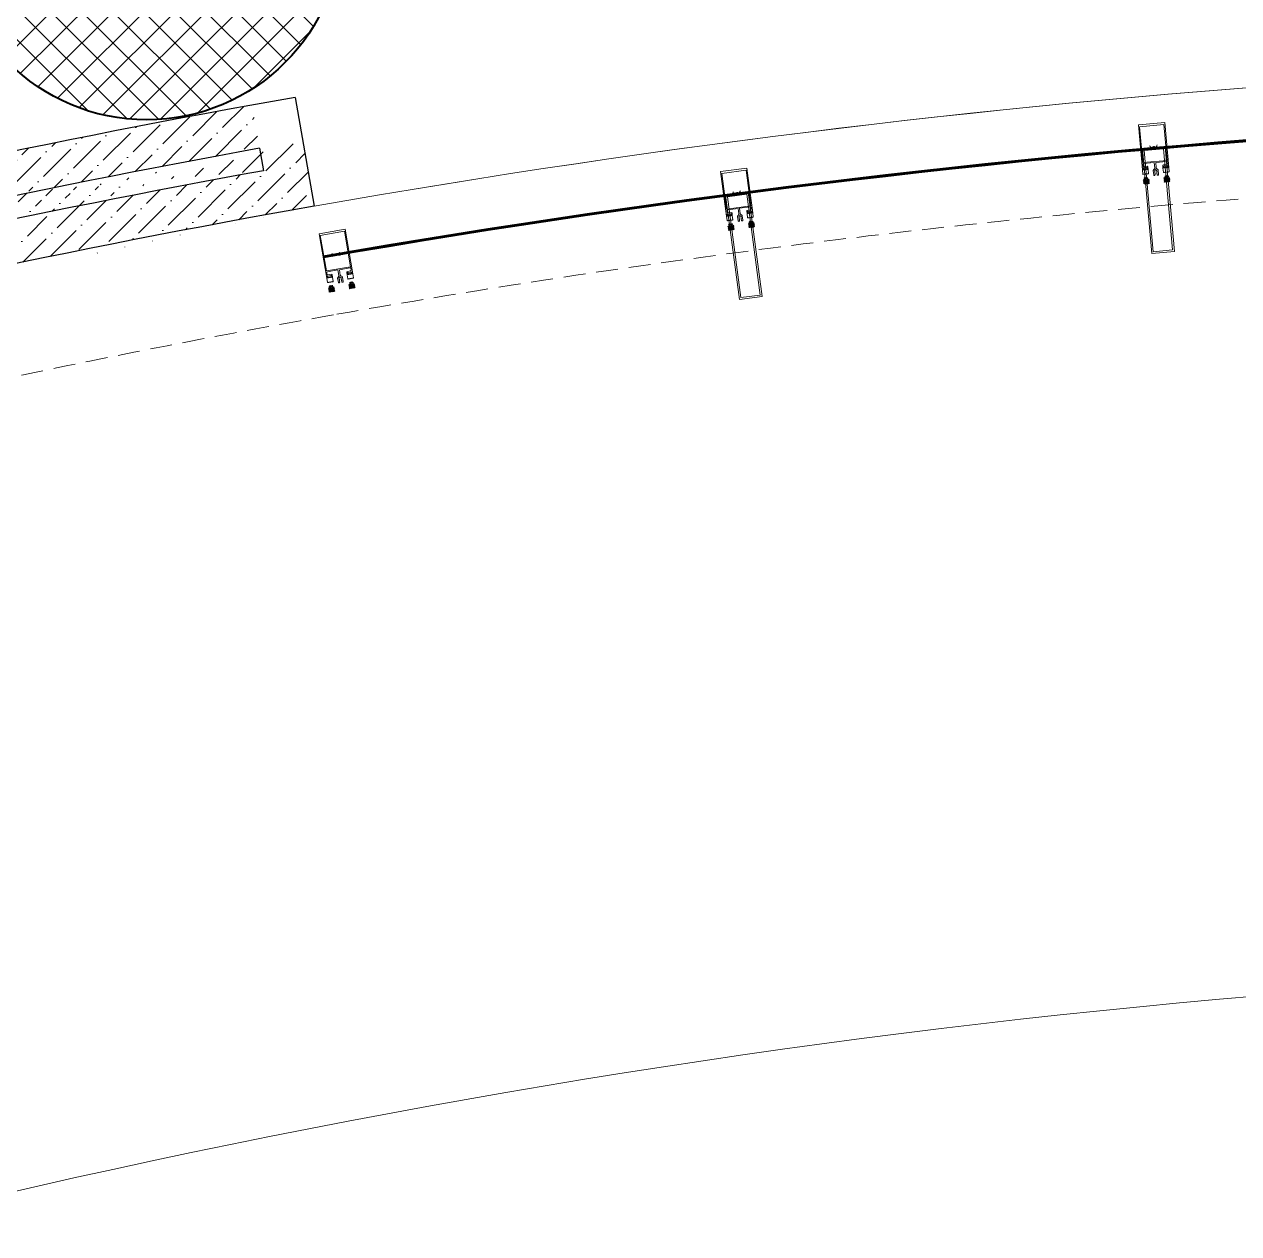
# Model space of a CAD drawing. Header units: millimetres. Extents: x 8275 to 147087, y -297470 to -191881.
# Drawn here: x 73375 to 76839, y -285535 to -282085 of the extents above; entities that cross this region are included whole.
import ezdxf

# ---------------------------------------------------------------- set-up
doc = ezdxf.new("R2010")
doc.units = ezdxf.units.MM
doc.header["$LTSCALE"] = 250
doc.header["$MEASUREMENT"] = 0
doc.linetypes.add('HIDDEN', pattern=[0.375, 0.25, -0.125])
for name, color, linetype, lineweight in [('col', 6, 'Continuous', 40), ('ele', 51, 'Continuous', 18), ('hatch', 9, 'Continuous', 0), ('hidden', 153, 'HIDDEN', 13), ('wall', 1, 'Continuous', 30), ('win', 4, 'Continuous', 20)]:
    doc.layers.add(name, color=color, linetype=linetype, lineweight=lineweight)

# ---------------------------------------------------------------- blocks, each defined once
blk = doc.blocks.new('A$C75BC0A19')
at = {"layer": 'hatch'}
h = blk.add_hatch(dxfattribs=at)
h.set_pattern_fill('ANSI37', color=256, scale=500)
h.set_pattern_definition([(45, (0, 175), (-44.19417382415921, 44.19417382415922), []), (135, (0, 175), (-44.19417382415922, -44.19417382415921), [])])
edge = h.paths.add_edge_path()
edge.add_ellipse((-64822.13306493685, 13581.82674665155), major_axis=(-551.4033165290715, 82.2230656192775), ratio=1, start_angle=0, end_angle=360)
at = {"layer": 'col'}
blk.add_circle((-64822.13306504255, 13581.82674668625, 1176.37284318093), 557.4999999991479, dxfattribs=at)

msp = doc.modelspace()

# ---------------------------------------------------------------- hatches: boundary and pattern name
at = {"layer": 'hatch'}
h = msp.add_hatch(dxfattribs=at)
h.set_pattern_fill('ANSI36', color=256, scale=350, style=0)
h.set_pattern_definition([(45, (-6686.724433918018, -319015.2778811397), (23.20194125768359, 85.07378461150648), [109.375, -21.875, 0, -21.875])])
edge = h.paths.add_edge_path()
edge.add_line((71609.96353438403, -282922.352093845), (71609.96353438357, -282857.352093845))
edge.add_line((71484.96353438357, -283047.352093845), (71484.9635343831, -282732.352093845))
edge.add_line((72118.81988577219, -282857.352093845), (71609.96353438357, -282857.352093845))
edge.add_line((72146.2135110069, -282732.352093845), (71484.9635343831, -282732.352093845))
edge.add_line((72126.96777751902, -282922.352093845), (71609.96353438403, -282922.352093845))
edge.add_line((72146.2135110069, -283047.352093845), (71484.96353438357, -283047.352093845))
edge.add_line((74045.6988100363, -282438.369358309), (74056.98413159931, -282502.3828380089))
edge.add_line((74023.94813770382, -282314.9935010961), (74023.99627002422, -282315.2665209894))
edge.add_line((74147.04975859169, -282293.2911755356), (74201.73961900407, -282603.5072601734))
edge.add_arc((80749.06009131437, -311862.7563067897), 30072.18796894732, 106.5693972176667, 106.6230086637358)
edge.add_arc((79039.7419377556, -310046.0007219104), 27865.690621869, 99.9982794437489, 104.2911669440232)
edge.add_arc((79039.7419377556, -310046.0007219104), 28055.690621869, 100.2535572855626, 104.2814423337405)
edge.add_arc((79039.7419377556, -310046.0007219104), 28055.690621869, 99.9982794437489, 99.99905195570517)
edge.add_arc((79039.7419377556, -310046.0007219104), 27990.690621869, 100.2541501009296, 104.2981013975589)
edge.add_arc((79039.7419377556, -310046.0007219104), 28180.690621869, 99.9982794437489, 104.1593106924467)
edge.add_line((73359.75999439973, -282562.7053992777), (73359.82218101295, -282562.9563551801))
at = {"layer": 'hatch', "extrusion": (0.0002399506872477723, -0.002678097675108695, 0.9999963851017214)}
h = msp.add_hatch(dxfattribs=at)
h.set_pattern_fill('AR-HBONE', color=256, scale=0.4111842104963488, style=0)
h.set_pattern_definition([(45, (-6684.012635876017, -319044.4023653151), (1.826024711421454e-16, 2.32600914847044), [4.934210525956186, -1.644736841985395]), (135, (-6682.849631301651, -319043.2393607408), (1.826024711421454e-16, 2.32600914847044), [4.934210525956186, -1.644736841985395])])
h.paths.add_polyline_path([(76572.37023143895, -282526.4091249453), (76572.55370240711, -282528.4568431324), (76578.0142842406, -282527.9675872284), (76577.83081327804, -282525.9198690293)], flags=16)
h.paths.add_polyline_path([(76636.42371412233, -282520.6700763322), (76636.60718508024, -282522.717794509), (76631.14660324488, -282523.2070504137), (76630.96313227672, -282521.1593322262)], flags=16)
edge = h.paths.add_edge_path()
edge.add_arc((76583.88179311395, -282539.6993877388), 0.6853070175936375, -174.8800977300275, 5.119902269972727, ccw=False)
edge.add_arc((76582.51664765511, -282539.8217017152), 0.6853070175936375, -174.8800977300275, 5.119902269972727, ccw=False)
edge.add_arc((76581.15150219534, -282539.9440156913), 0.6853070184712202, -174.88009780673372, 5.119902193266398, ccw=False)
edge.add_arc((76579.78635672998, -282540.0663296678), 0.6853070185111103, -174.8800976566563, 5.119902343343824, ccw=False)
edge.add_arc((76578.42121127114, -282540.1886436443), 0.6853070167758901, -174.88009750074252, 5.119902499257591, ccw=False)
edge.add_arc((76577.0560658151, -282540.3109576202), 0.6853070175936375, -174.8800977300275, 5.119902269972727, ccw=False)
edge.add_arc((76575.69092035625, -282540.4332715963), 0.6853070175936375, -174.88009772919372, 5.119902270806392, ccw=False)
edge.add_arc((76574.32577489648, -282540.5555855726), 0.6853070185310555, -174.8800976566563, 5.119902343343824, ccw=False)
edge.add_arc((76572.96062944044, -282540.6778995484), 0.6853070148412194, -174.88009779839604, 5.119902201604077, ccw=False)
edge.add_arc((76571.59548398067, -282540.8002135246), 0.6853070203261107, -174.88009766082507, 5.119902339174985, ccw=False)
edge.add_arc((76570.2303385153, -282540.9225275011), 0.6853070175936375, -174.8800977300275, 5.119902269972727, ccw=False)
edge.add_arc((76568.86519306019, -282541.044841477), 0.6853070149010545, -174.88009764665117, 5.119902353349005, ccw=False)
edge.add_line((76568.18262033217, -282541.1059984649), (76567.09312056802, -282528.9460990283))
edge.add_line((76567.09312057361, -282528.9460990375), (76570.91552786302, -282528.6036199038))
edge.add_line((76570.9155278593, -282528.6036199037), (76570.73205688928, -282526.5559017073))
edge.add_line((76570.73205688928, -282526.5559017167), (76568.95736779046, -282526.7149098859))
edge.add_line((76568.95736779232, -282526.7149098858), (76570.29320964735, -282523.1549601488))
edge.add_line((76570.29320964735, -282523.1549601489), (76579.187911294, -282522.3580148085))
edge.add_line((76579.1879112912, -282522.3580148064), (76581.24367692467, -282525.614084098))
edge.add_line((76581.2436769256, -282525.6140841002), (76579.46898782771, -282525.7730922694))
edge.add_line((76579.46898782958, -282525.7730922693), (76579.65245879494, -282527.820810457))
edge.add_line((76579.65245879308, -282527.820810457), (76583.47486607876, -282527.4783313237))
edge.add_line((76583.47486607783, -282527.4783313234), (76584.56437193282, -282539.6382988003))
edge.add_arc((76627.45047088765, -282535.7099684587), 0.6853070175936375, 185.1199023400088, 365.1199023400087)
edge.add_arc((76628.81561634835, -282535.5876544829), 0.6853070175936375, 185.1199023400088, 365.1199023400087)
edge.add_arc((76630.18076180719, -282535.4653405065), 0.6853070184512751, 185.119902416715, 365.1199024167149)
edge.add_arc((76631.54590727348, -282535.3430265296), 0.6853070185310555, 185.1199022666375, 365.1199022666379)
edge.add_arc((76632.9110527286, -282535.2207125539), 0.6853070167758901, 185.1199021107238, 365.1199021107242)
edge.add_arc((76634.27619818837, -282535.0983985778), 0.6853070175936375, 185.1199023400088, 365.1199023400087)
edge.add_arc((76635.64134364348, -282534.9760846018), 0.6853070176135827, 185.119902339175, 365.1199023391749)
edge.add_arc((76637.00648910884, -282534.8537706255), 0.6853070185111103, 185.1199022666375, 365.1199022666379)
edge.add_arc((76638.37163456396, -282534.7314566496), 0.6853070148611645, 185.1199024083774, 365.1199024083773)
edge.add_arc((76639.73678002466, -282534.609142673), 0.6853070203261107, 185.1199022708063, 365.1199022708067)
edge.add_arc((76641.10192549002, -282534.4868286969), 0.6853070175936375, 185.1199023400088, 365.1199023400087)
edge.add_arc((76642.46707094327, -282534.3645147208), 0.6853070149209997, 185.1199022566323, 365.1199022566328)
edge.add_line((76643.14964367222, -282534.3033577328), (76642.06776691746, -282522.2285386062))
edge.add_line((76642.06776691653, -282522.2285386047), (76638.24535963085, -282522.571017738))
edge.add_line((76638.24535963085, -282522.571017738), (76638.06188866548, -282520.5232995503))
edge.add_line((76638.06188866455, -282520.5232995499), (76639.83657776337, -282520.3642913807))
edge.add_line((76639.8365777671, -282520.3642913923), (76637.88916603156, -282517.098513825))
edge.add_line((76637.88916603528, -282517.0985138242), (76628.99446438957, -282517.895459183))
edge.add_line((76628.99446438771, -282517.8954591738), (76627.55026862916, -282521.4651171686))
edge.add_line((76627.55026862916, -282521.4651171666), (76629.32495772798, -282521.3061089974))
edge.add_line((76629.32495772891, -282521.3061090087), (76629.50842869427, -282523.3538271963))
edge.add_line((76629.50842869241, -282523.3538271962), (76625.6860214058, -282523.6963063296))
edge.add_line((76625.68602141232, -282523.6963063291), (76626.76790426444, -282535.7711935046))
at = {"layer": 'hatch', "extrusion": (0.00035368869044674, -0.002665462023738027, 0.9999963851017214)}
h = msp.add_hatch(dxfattribs=at)
h.set_pattern_fill('AR-HBONE', color=256, scale=0.4111842104963492, angle=-9.706282597239736e-20, style=0)
h.set_pattern_definition([(45, (-6682.727093674795, -319044.2723501837), (1.825985307293768e-16, 2.326009148470442), [4.934210525956191, -1.644736841985397]), (135, (-6681.564089100546, -319043.1093456093), (1.825985307293768e-16, 2.326009148470442), [4.934210525956191, -1.644736841985397])])
h.paths.add_polyline_path([(75387.27021373317, -282658.4709632217), (75387.54065098308, -282660.5090199099), (75392.97546881784, -282659.787853923), (75392.70503157444, -282657.7497972226)], flags=16)
h.paths.add_polyline_path([(75451.0214806867, -282650.0115729071), (75451.29191792544, -282652.0496295855), (75445.85710008789, -282652.770795573), (75445.5866628389, -282650.7327388845)], flags=16)
edge = h.paths.add_edge_path()
edge.add_arc((75399.33686328094, -282671.2593605412), 0.6853070175936382, -172.44136886086812, 7.558631139131876, ccw=False)
edge.add_arc((75397.97815882016, -282671.4396520386), 0.6853070175936382, -172.44136886086812, 7.558631139131876, ccw=False)
edge.add_arc((75396.6194543603, -282671.6199435354), 0.6853070184712209, -172.44136893757434, 7.558631062425718, ccw=False)
edge.add_arc((75395.26074989393, -282671.8002350329), 0.685307018511111, -172.44136878749703, 7.5586312125029735, ccw=False)
edge.add_arc((75393.90204543501, -282671.9805265302), 0.6853070167758908, -172.44136863158326, 7.558631368416798, ccw=False)
edge.add_arc((75392.54334097795, -282672.1608180266), 0.6853070175936382, -172.44136886086812, 7.558631139131876, ccw=False)
edge.add_arc((75391.1846365181, -282672.3411095235), 0.6853070175936382, -172.44136886003434, 7.558631139965712, ccw=False)
edge.add_arc((75389.82593205638, -282672.5214010206), 0.6853070185310561, -172.44136878749703, 7.5586312125029735, ccw=False)
edge.add_arc((75388.46722760025, -282672.7016925169), 0.68530701484122, -172.44136892923677, 7.558631070763283, ccw=False)
edge.add_arc((75387.10852313947, -282672.8819840139), 0.6853070203261113, -172.4413687916658, 7.558631208334191, ccw=False)
edge.add_arc((75385.74981867403, -282673.0622755114), 0.6853070175936382, -172.44136886086812, 7.558631139131876, ccw=False)
edge.add_arc((75384.39111421697, -282673.2425670079), 0.6853070149010552, -172.4413687774918, 7.558631222508211, ccw=False)
edge.add_line((75383.71176198937, -282673.3327127561), (75382.10583313901, -282661.2301858889))
edge.add_line((75382.10583314553, -282661.2301858978), (75385.91020563777, -282660.7253697058))
edge.add_line((75385.91020563312, -282660.7253697061), (75385.63976838134, -282658.6873130086))
edge.add_line((75385.63976838227, -282658.6873130179), (75383.87345258307, -282658.9216919641))
edge.add_line((75383.87345258307, -282658.9216919641), (75385.05660514787, -282655.3081250839))
edge.add_line((75385.05660514973, -282655.3081250838), (75393.90934001163, -282654.1334231126))
edge.add_line((75393.90934000976, -282654.1334231107), (75396.10179272547, -282657.2990684895))
edge.add_line((75396.10179272454, -282657.2990684917), (75394.33547692533, -282657.5334474379))
edge.add_line((75394.3354769272, -282657.5334474378), (75394.60591417339, -282659.5715041267))
edge.add_line((75394.60591417152, -282659.5715041267), (75398.41028666004, -282659.0666879352))
edge.add_line((75398.41028665911, -282659.0666879349), (75400.01622449022, -282671.1692825217))
edge.add_arc((75442.6963269652, -282665.4196637959), 0.6853070175936382, 187.5586312091681, 367.558631209168)
edge.add_arc((75444.05503142692, -282665.2393722993), 0.6853070175936382, 187.5586312091681, 367.558631209168)
edge.add_arc((75445.41373588677, -282665.0590808019), 0.6853070184512757, 187.5586312858743, 367.5586312858742)
edge.add_arc((75446.77244035408, -282664.8787893041), 0.6853070185310561, 187.5586311357968, 367.5586311357972)
edge.add_arc((75448.1311448102, -282664.6984978078), 0.6853070167758908, 187.5586309798831, 367.5586309798834)
edge.add_arc((75449.48984927099, -282664.5182063109), 0.6853070175936382, 187.5586312091681, 367.558631209168)
edge.add_arc((75450.84855372619, -282664.3379148144), 0.6853070176135834, 187.5586312083343, 367.5586312083342)
edge.add_arc((75452.20725819349, -282664.1576233171), 0.685307018511111, 187.5586311357968, 367.5586311357972)
edge.add_arc((75453.56596264869, -282663.9773318205), 0.6853070148611652, 187.5586312775367, 367.5586312775366)
edge.add_arc((75454.9246671104, -282663.7970403233), 0.6853070203261113, 187.5586311399656, 367.5586311399661)
edge.add_arc((75456.28337157585, -282663.616748826), 0.6853070175936382, 187.5586312091681, 367.558631209168)
edge.add_arc((75457.64207603011, -282663.4364573294), 0.6853070149210003, 187.5586311257916, 367.558631125792)
edge.add_line((75458.32142825957, -282663.3463115812), (75456.72673576578, -282651.3284635997))
edge.add_line((75456.72673576578, -282651.3284635982), (75452.92236327726, -282651.8332797896))
edge.add_line((75452.92236327726, -282651.8332797895), (75452.65192603107, -282649.7952231007))
edge.add_line((75452.65192603107, -282649.7952231003), (75454.41824183028, -282649.5608441541))
edge.add_line((75454.41824183494, -282649.5608441655), (75452.3336317844, -282646.3808887374))
edge.add_line((75452.33363178719, -282646.3808887365), (75443.48089692715, -282647.555590726))
edge.add_line((75443.48089692436, -282647.5555907168), (75442.18990168787, -282651.1834676287))
edge.add_line((75442.1899016888, -282651.1834676268), (75443.95621748801, -282650.9490886806))
edge.add_line((75443.95621748987, -282650.9490886917), (75444.22665473606, -282652.9871453806))
edge.add_line((75444.2266547342, -282652.9871453806), (75440.42228224568, -282653.491961572))
edge.add_line((75440.4222822522, -282653.4919615714), (75442.01698373139, -282665.5098772807))
at = {"layer": 'hatch', "extrusion": (0.0004588155558816677, -0.002649390831005181, 0.9999963851017215)}
h = msp.add_hatch(dxfattribs=at)
h.set_pattern_fill('AR-HBONE', color=256, scale=0.4111842104963492, angle=1.698599454516954e-19, style=0)
h.set_pattern_definition([(45, (-6681.538803462987, -319044.1061831423), (1.825921275586275e-16, 2.326009148470442), [4.934210525956191, -1.644736841985397]), (135, (-6680.375798888621, -319042.943178568), (1.825921275586275e-16, 2.326009148470442), [4.934210525956191, -1.644736841985397])])
h.paths.add_polyline_path([(74247.59267858102, -282834.7581574793), (74247.94349785952, -282836.7839257789), (74253.34554665966, -282835.8484077145), (74252.99472738674, -282833.8226394024)], flags=16)
h.paths.add_polyline_path([(74310.95955959952, -282823.784383623), (74311.31037886778, -282825.8101519133), (74305.90833006485, -282826.7456699786), (74305.55751078634, -282824.7199016785)], flags=16)
edge = h.paths.add_edge_path()
edge.add_arc((74260.15559824894, -282847.0593845209), 0.6853070175936382, -170.1750554555199, 9.824944544480218, ccw=False)
edge.add_arc((74258.80508604704, -282847.2932640376), 0.6853070175936382, -170.1750554555199, 9.824944544480218, ccw=False)
edge.add_arc((74257.45457384607, -282847.5271435539), 0.6853070184712209, -170.1750555322261, 9.824944467774003, ccw=False)
edge.add_arc((74256.10406163859, -282847.761023071), 0.685307018511111, -170.17505538214868, 9.824944617851372, ccw=False)
edge.add_arc((74254.75354943855, -282847.9949025877), 0.6853070167758908, -170.17505522623492, 9.824944773765083, ccw=False)
edge.add_arc((74253.40303724038, -282848.2287821035), 0.6853070175936382, -170.1750554555199, 9.824944544480218, ccw=False)
edge.add_arc((74252.05252503941, -282848.4626616198), 0.6853070175936382, -170.17505545468612, 9.824944545313997, ccw=False)
edge.add_arc((74250.70201283658, -282848.6965411364), 0.6853070185310561, -170.17505538214868, 9.824944617851372, ccw=False)
edge.add_arc((74249.35150063934, -282848.930420652), 0.68530701484122, -170.17505552388843, 9.824944476111625, ccw=False)
edge.add_arc((74248.00098843838, -282849.1643001685), 0.6853070203261113, -170.17505538631758, 9.82494461368259, ccw=False)
edge.add_arc((74246.65047623089, -282849.3981796857), 0.6853070175936382, -170.1750554555199, 9.824944544480218, ccw=False)
edge.add_arc((74245.29996403272, -282849.6320592014), 0.6853070149010552, -170.17505537214356, 9.82494462785661, ccw=False)
edge.add_line((74244.62470793503, -282849.7489989592), (74242.541449051, -282837.7194438358))
edge.add_line((74242.54144905845, -282837.7194438444), (74246.32288322563, -282837.0645811979))
edge.add_line((74246.32288322097, -282837.0645811982), (74245.97206393967, -282835.0388128894))
edge.add_line((74245.9720639406, -282835.0388128987), (74244.21639807767, -282835.3428562702))
edge.add_line((74244.2163980786, -282835.3428562701), (74245.25572916644, -282831.685328898))
edge.add_line((74245.2557291683, -282831.6853288979), (74254.0550867893, -282830.1614704017))
edge.add_line((74254.05508678744, -282830.1614703998), (74256.37100789009, -282833.2379406206))
edge.add_line((74256.37100788916, -282833.2379406228), (74254.61534202623, -282833.5419839944))
edge.add_line((74254.61534202902, -282833.5419839941), (74254.96616130474, -282835.5677522946))
edge.add_line((74254.96616130287, -282835.5677522947), (74258.74759546632, -282834.9128896489))
edge.add_line((74258.74759546446, -282834.9128896486), (74260.83086599933, -282846.9425120836))
edge.add_arc((74303.25022010191, -282839.5096350942), 0.6853070175936382, 189.8249446145165, 369.8249446145164)
edge.add_arc((74304.60073230567, -282839.2757555781), 0.6853070175936382, 189.8249446145165, 369.8249446145164)
edge.add_arc((74305.9512445057, -282839.0418760614), 0.6853070184512757, 189.8249446912227, 369.8249446912226)
edge.add_arc((74307.30175671412, -282838.8079965438), 0.6853070185310561, 189.8249445411452, 369.8249445411455)
edge.add_arc((74308.65226891136, -282838.5741170283), 0.6853070167758908, 189.8249443852314, 369.8249443852317)
edge.add_arc((74310.00278111326, -282838.3402375119), 0.6853070175936382, 189.8249446145165, 369.8249446145164)
edge.add_arc((74311.35329330957, -282838.1063579961), 0.6853070176135834, 189.8249446136827, 369.8249446136826)
edge.add_arc((74312.70380551799, -282837.8724784792), 0.685307018511111, 189.8249445411452, 369.8249445411455)
edge.add_arc((74314.0543177143, -282837.6385989634), 0.6853070148611652, 189.8249446828851, 369.824944682885)
edge.add_arc((74315.40482991713, -282837.4047194465), 0.6853070203261113, 189.824944545314, 369.8249445453143)
edge.add_arc((74316.75534212368, -282837.1708399296), 0.6853070175936382, 189.8249446145165, 369.8249446145164)
edge.add_arc((74318.10585431906, -282836.9369604139), 0.6853070149210003, 189.82494453114, 369.8249445311403)
edge.add_line((74318.78111041861, -282836.8200206559), (74316.71242767165, -282824.8746338498))
edge.add_line((74316.71242767165, -282824.8746338483), (74312.9309935082, -282825.5294964941))
edge.add_line((74312.9309935082, -282825.5294964941), (74312.58017423342, -282823.5037281936))
edge.add_line((74312.58017423342, -282823.5037281932), (74314.33584009635, -282823.1996848217))
edge.add_line((74314.335840101, -282823.1996848329), (74312.127111429, -282820.1046511913))
edge.add_line((74312.12711143272, -282820.1046511902), (74303.32775381452, -282821.6285097047))
edge.add_line((74303.3277538108, -282821.6285096956), (74302.18123028392, -282825.3046004712))
edge.add_line((74302.18123028486, -282825.3046004693), (74303.93689614779, -282825.0005570978))
edge.add_line((74303.93689614965, -282825.0005571088), (74304.28771542537, -282827.0263254093))
edge.add_line((74304.28771542257, -282827.0263254094), (74300.50628125912, -282827.6811880552))
edge.add_line((74300.50628126564, -282827.6811880543), (74302.57497566997, -282839.62664218))

# ---------------------------------------------------------------- linework, layer by layer
at = {"layer": 'ele'}
msp.add_arc((79039.74193775468, -310046.0007219104, -11300.6378476528), 25280.690621869, 87.61363757862513, 104.1763163829099, dxfattribs=at)
at = {"layer": 'hidden'}
for start, end in [(87.56550421341154, 99.99827944365552), (99.99827944365552, 104.2782910527966)]:
    msp.add_arc((79039.74193775468, -310045.9626083836, -11300.6378476528), 27550.690621869, start, end, dxfattribs=at)
at = {"layer": 'wall'}
for p, q in [((74147.04975859262, -282293.2911755356, -11300.6378476528), (74201.739619005, -282603.5072601734, -11300.6378476528)), ((74023.94813770475, -282314.993501096, -11300.6378476528), (74023.99627002515, -282315.2665209894, -11300.6378476528)), ((74045.6988100363, -282438.369358309, -11300.6378476528), (74056.98413159931, -282502.3828380089, -11300.6378476528))]:
    msp.add_line(p, q, dxfattribs=at)
for centre, radius, start, end in [((79039.74193775654, -310046.0007219104, -11300.6378476528), 28180.690621869, 99.99827944365552, 104.2495686545292), ((79039.7419377556, -310046.0007219104, -11300.6378476528), 28055.690621869, 100.2535572854833, 104.281442341495), ((79039.7419377556, -310046.0007219104, -11300.6378476528), 27990.690621869, 100.2541500942342, 104.2981014086405), ((79039.74193775654, -310046.0007219104, -11300.6378476528), 27865.690621869, 99.99827944365552, 104.2911669510394), ((79094.43179817079, -310356.1786928691, -11300.6378476528), 28055.690621869, 99.99827944365552, 99.99905194219238)]:
    msp.add_arc(centre, radius, start, end, dxfattribs=at)
at = {"layer": 'win', "extrusion": (0.0002399506872479123, -0.00267809767510867, 0.9999963851017215)}
for p, q in [((76584.99867248675, -282430.9422839344, -11300.6378476528), (76586.48613108182, -282432.1851109655, -11300.6378476528)), ((76586.48613108182, -282432.1851109655, -11300.6378476528), (76586.97538346099, -282437.6456732117, -11300.6378476528)), ((76606.84100046055, -282428.9852673338, -11300.6378476528), (76605.59816805692, -282430.4727214291, -11300.6378476528)), ((76605.59816805692, -282430.4727214291, -11300.6378476528), (76606.08742043795, -282435.9332836866, -11300.6378476528)), ((76586.97538346099, -282437.6456732117, -11300.6378476528), (76585.73255105829, -282439.1331273185, -11300.6378476528)), ((76606.08742043795, -282435.9332836866, -11300.6378476528), (76607.57487903768, -282437.1761107176, -11300.6378476528))]:
    msp.add_line(p, q, dxfattribs=at)
at = {"layer": 'win', "extrusion": (0.0003536886904468785, -0.002665462023737979, 0.9999963851017215)}
for p, q in [((75395.78232996305, -282562.5670871979, -11300.6378476528), (75397.32132471493, -282563.7454959798, -11300.6378476528)), ((75398.04248553095, -282569.1802945052, -11300.6378476528), (75396.86407119082, -282570.7192850008, -11300.6378476528)), ((75397.32132471493, -282563.7454959798, -11300.6378476528), (75398.04248553095, -282569.1802945052, -11300.6378476528)), ((75417.52160268044, -282559.6824334947, -11300.6378476528), (75416.34318834031, -282561.2214239787, -11300.6378476528)), ((75416.34318834031, -282561.2214239787, -11300.6378476528), (75417.0643491582, -282566.6562225154, -11300.6378476528)), ((75417.0643491582, -282566.6562225154, -11300.6378476528), (75418.60334391473, -282567.8346312969, -11300.6378476528))]:
    msp.add_line(p, q, dxfattribs=at)
at = {"layer": 'win', "extrusion": (0.0004588155558818029, -0.002649390831005136, 0.9999963851017215)}
for p, q in [((74252.26628300874, -282738.6014481108, -11300.6378476528), (74253.85067320382, -282739.7180768814, -11300.6378476528)), ((74253.85067320382, -282739.7180768814, -11300.6378476528), (74254.78618460102, -282745.1201067184, -11300.6378476528)), ((74273.87448049849, -282734.8593889828, -11300.6378476528), (74272.7578460048, -282736.4437751338, -11300.6378476528)), ((74272.7578460048, -282736.4437751338, -11300.6378476528), (74273.69335740386, -282741.845804982, -11300.6378476528)), ((74273.69335740386, -282741.845804982, -11300.6378476528), (74275.27774760453, -282742.962433752, -11300.6378476528)), ((74254.78618460102, -282745.1201067184, -11300.6378476528), (74253.66955010826, -282746.7044928808, -11300.6378476528))]:
    msp.add_line(p, q, dxfattribs=at)
at = {"layer": 'win', "extrusion": (0.0002399506872479123, -0.00267809767510867, 0.9999963851017215), "elevation": -10447.84740710229}
msp.add_lwpolyline([(76608.14246974875, -282534.6256800037), (76608.7374535295, -282535.1228125924), (76608.2403209236, -282535.7177963665), (76608.48494888407, -282538.4480872903), (76609.07993265532, -282538.9452198771), (76608.58280006898, -282539.5402036548), (76608.82742801431, -282542.2704945758), (76609.42863121138, -282542.7728237395, 0.9606708062894292), (76612.95955858867, -282542.3130962813), (76611.83463006261, -282529.757776664, 0.1989123673796638), (76610.95923445669, -282528.0847150494), (76607.32152685287, -282525.0452657445, -0.1989123673796519), (76606.4461312536, -282523.3722041264), (76605.03808029344, -282507.6569568885), (76635.3443094809, -282504.9415866185, -0.414213562373095), (76638.0217364604, -282507.1786832829), (76638.37644699345, -282511.1376051254, -0.414213562373095), (76636.13935032919, -282513.815032103), (76627.40241939256, -282514.5978415582, 0.414213562373095), (76625.16532271357, -282517.2752685361), (76625.74019840882, -282523.6914521878), (76629.56260569746, -282523.3489730656), (76629.37913472646, -282521.3012548675), (76627.60444562449, -282521.4602630484), (76627.29866068589, -282518.0473993963), (76639.58496982511, -282516.9465736103), (76639.89075476374, -282520.3594372515), (76638.11606566007, -282520.5184454315), (76638.29953662916, -282522.5661636075), (76642.12194390986, -282522.2236844741), (76630.63588927679, -282394.027512558), (76555.55288904188, -282400.7547812472), (76567.03894367158, -282528.9509531735), (76570.86135096068, -282528.6084740409), (76570.67787998753, -282526.5607558418), (76568.90319089085, -282526.7197640226), (76568.59740595982, -282523.3069003698), (76580.88371508277, -282522.2060745859), (76581.18950002591, -282525.6189382366), (76579.41481092975, -282525.7779464063), (76579.59828189418, -282527.8256645941), (76583.42068917902, -282527.4831854491), (76582.84581348667, -282521.0670017977, 0.414213562373095), (76580.1683865084, -282518.8299051253), (76571.43145557589, -282519.6127145813, -0.414213562373095), (76568.7540285846, -282517.3756179088), (76568.3993180576, -282513.4166960784, -0.414213562373095), (76570.63641472673, -282510.7392690875), (76600.94264391907, -282508.0238988171), (76602.3506948731, -282523.7391460552, -0.1989123673796519), (76601.78665982604, -282525.5411774365), (76598.74721052928, -282529.1788850403, 0.1989123673796638), (76598.18317546864, -282530.9809164322), (76599.30810399647, -282543.5362360433, 0.9606708062894292), (76602.86451702238, -282543.3609536701), (76603.36684618091, -282542.7597504696), (76603.12221823847, -282540.0294595584), (76602.5272344573, -282539.5323269627), (76603.02436704459, -282538.9373431831), (76602.77973909702, -282536.2070522711), (76602.18475532922, -282535.7099196769), (76602.6818879185, -282535.1149358969), (76602.43725997208, -282532.3846449864), (76601.84227618913, -282531.8875123903), (76604.82507174116, -282528.3176097476), (76608.39497438651, -282531.3004053053), (76607.89784180431, -282531.8953890817)], format="xyb", close=True, dxfattribs=at)
at = {"layer": 'win', "extrusion": (0.0002399506872479123, -0.00267809767510867, 0.9999963851017215), "elevation": -10447.84740710226}
for points in [[(76558.7724358663, -282405.9707351337), (76567.9345249441, -282508.2291433271), (76637.55694335532, -282501.9911305442), (76628.39485426595, -282399.7327223403)], [(76572.37023148553, -282526.4091249484), (76572.55370245948, -282528.4568431361), (76578.01428428946, -282527.9675872309), (76577.83081332881, -282525.9198690344)], [(76636.42371417057, -282520.670076336), (76636.60718512662, -282522.7177945118), (76631.14660329637, -282523.2070504172), (76630.96313232658, -282521.1593322296)]]:
    msp.add_lwpolyline(points, close=True, dxfattribs=at)
at = {"layer": 'win', "elevation": -11300.6378476528}
for points in [[(76655.69934929116, -282732.978285343), (76628.9273621994, -282434.1752386601), (76564.1867020852, -282439.975835863), (76590.95868917601, -282738.7788825465)], [(76650.27309872815, -282728.4444343495), (76624.39351120638, -282439.6014892231), (76569.6129526482, -282444.5096868562), (76595.49254016904, -282733.352631983)], [(75479.27086119773, -282861.3211616479), (75439.80879854178, -282563.9279108658), (75375.37359420629, -282572.4780244409), (75414.83565686038, -282869.8712752237)], [(75473.65660597337, -282857.0223085122), (75435.50994540611, -282569.5421660898), (75380.98784942972, -282576.7768775764), (75419.13450999605, -282864.2570199991)]]:
    msp.add_lwpolyline(points, close=True, dxfattribs=at)
at = {"layer": 'win', "extrusion": (0.0003536886904468785, -0.002665462023737979, 0.9999963851017215), "elevation": -10452.63890762056}
msp.add_lwpolyline([(75423.35967559477, -282665.1579320927), (75423.97527398422, -282665.6292972736), (75423.50390878986, -282666.2448956565), (75423.8644917907, -282668.9623045814), (75424.48009017264, -282669.4336697605), (75424.00872498911, -282670.0492681466), (75424.36930797902, -282672.7666770697), (75424.99134126918, -282673.2429694759, 0.9606708062894292), (75428.49950881032, -282672.6334139127), (75426.84135776112, -282660.1373325277, 0.1989123673796638), (75425.89556456452, -282658.5030351676), (75422.13182004652, -282655.6211267909, -0.1989123673796519), (75421.18602685521, -282653.9868294271), (75419.11055172721, -282638.3457295218), (75449.2737907349, -282634.3432582912, -0.414213562373095), (75452.04398345402, -282636.4644016201), (75452.56682879575, -282640.4046445648, -0.414213562373095), (75450.44568546423, -282643.1748372809), (75441.74997692477, -282644.328702869, 0.414213562373095), (75439.62883358593, -282647.0988955863), (75440.47620362832, -282653.4848065413), (75444.280576119, -282652.9799903611), (75444.01013886214, -282650.9419336618), (75442.2438230597, -282651.1763126201), (75441.79309432079, -282647.7795514658), (75454.02143446819, -282646.1569279928), (75454.4721632067, -282649.553689136), (75452.70584740296, -282649.7880680935), (75452.97628465564, -282651.8261247706), (75456.78065713895, -282651.3213085794), (75439.85013047929, -282523.7299875101), (75365.12138519886, -282533.6460198394), (75382.05191185299, -282661.2373409188), (75385.85628434396, -282660.7325247283), (75385.58584708849, -282658.694468028), (75383.819531293, -282658.9288469858), (75383.36880255664, -282655.5320858307), (75395.59714269053, -282653.9094623604), (75396.04787143353, -282657.3062235129), (75394.28155563718, -282657.5406024595), (75394.55199288177, -282659.5786591489), (75398.35636537168, -282659.0738429457), (75397.50899533244, -282652.6879319904, 0.414213562373095), (75394.73880261097, -282650.5667886538), (75386.0430940734, -282651.7206542423, -0.414213562373095), (75383.27290134353, -282649.5995109059), (75382.75005600794, -282645.659267973, -0.414213562373095), (75384.87119933977, -282642.8890752433), (75415.03443835076, -282638.8866040123), (75417.10991347487, -282654.5277039182, -0.1989123673796519), (75416.62306750858, -282656.3521034466), (75413.74115913524, -282660.1158479641, 0.1989123673796638), (75413.25431316004, -282661.9402475036), (75414.91246420953, -282674.4363288824, 0.9606708062894292), (75418.4581977378, -282674.1098763415), (75418.93449014158, -282673.4878430463), (75418.57390715889, -282670.7704341327), (75417.95830876825, -282670.2990689458), (75418.42967394656, -282669.6834705575), (75418.06909095639, -282666.9660616438), (75417.45349258257, -282666.4946964574), (75417.92485776228, -282665.8790980686), (75417.56427477031, -282663.1616891563), (75416.94867638274, -282662.6903239689), (75419.77686748748, -282658.9967336746), (75423.47045778649, -282661.8249247844), (75422.9990926062, -282662.440523169)], format="xyb", close=True, dxfattribs=at)
at = {"layer": 'win', "extrusion": (0.0003536886904468785, -0.002665462023737979, 0.9999963851017215)}
for points, elevation in [([(75368.5599601089, -282538.7202546877), (75382.06494831767, -282640.4961910188), (75451.35887576907, -282631.3013246779), (75437.85388755356, -282529.5253883371)], -10452.63890762057), ([(75387.2702137722, -282658.4709632231), (75387.54065103174, -282660.5090199117), (75392.97546886091, -282659.7878539238), (75392.70503161834, -282657.7497972255)], -10452.63890762057), ([(75451.02148072564, -282650.0115729093), (75451.29191796902, -282652.0496295866), (75445.85710013426, -282652.7707955746), (75445.58666287667, -282650.732738886)], -10452.63890762058)]:
    msp.add_lwpolyline(points, close=True, dxfattribs=dict(at, elevation=elevation))
at = {"layer": 'win', "extrusion": (0.0002399506872479123, -0.00267809767510867, 0.9999963851017215)}
for points, elevation in [([(76584.56436589002, -282539.6382307553, -0.9999999999999999), (76583.19922043104, -282539.7605447317, -0.9999999999999999), (76581.83407497541, -282539.8828587075, -0.9999999999999999), (76580.46892951429, -282540.0051726836, -0.9999999999999999), (76579.10378405111, -282540.1274866601, -0.9999999999999999), (76577.73863859351, -282540.2498006438, -0.9999999999999999), (76576.37349312866, -282540.3721146123, -0.9999999999999999), (76575.00834766781, -282540.494428588, -0.9999999999999999), (76573.64320221772, -282540.6167425652, -0.9999999999999999), (76572.27805675779, -282540.7390565405, -0.9999999999999999), (76570.91291129946, -282540.8613705179, -0.9999999999999999), (76569.54776583622, -282540.9836844935, -0.9999999999999999), (76568.1826203783, -282541.1059984689), (76567.09312061939, -282528.9460990399), (76570.86135095847, -282528.6084740347), (76570.67787998823, -282526.5607558474), (76568.95736784175, -282526.714909889), (76570.2932096964, -282523.1549601525), (76579.18791134907, -282522.3580148102), (76581.24367697594, -282525.6140841033), (76579.41481092859, -282525.7779464055), (76579.59828189302, -282527.8256645935), (76583.4748661223, -282527.478331326), (76584.56437197658, -282539.638298811)], -10447.84740710228), ([(76626.76789820498, -282535.7711254505, 0.9999999999999999), (76628.1330436684, -282535.6488114742, 0.9999999999999999), (76629.49818911924, -282535.5264974974, 0.9999999999999999), (76630.86333458968, -282535.404183522, 0.9999999999999999), (76632.22848005597, -282535.2818695453, 0.9999999999999999), (76633.593625504, -282535.1595555688, 0.9999999999999999), (76634.95877095802, -282535.0372415931, 0.9999999999999999), (76636.32391642287, -282534.9149276172, 0.9999999999999999), (76637.68906187822, -282534.7926136408, 0.9999999999999999), (76639.05420734054, -282534.6702996648, 0.9999999999999999), (76640.41935280379, -282534.547985688, 0.9999999999999999), (76641.78449826274, -282534.4256717117, 0.9999999999999999), (76643.1496437129, -282534.3033577363), (76642.06776696269, -282522.2285386074), (76638.2453596805, -282522.5710177411), (76638.06188871074, -282520.5232995534), (76639.83657780928, -282520.3642913955), (76637.8891660816, -282517.0985138273), (76628.99446443225, -282517.895459176), (76627.55026867439, -282521.4651171701), (76629.32495777875, -282521.3061090121), (76629.50842874405, -282523.3538271994), (76625.686021463, -282523.6963063325), (76626.76790430714, -282535.771193499)], -10447.84740710226)]:
    msp.add_lwpolyline(points, format="xyb", dxfattribs=dict(at, elevation=elevation))
at = {"layer": 'win', "extrusion": (0.0003536886904468785, -0.002665462023737979, 0.9999963851017215)}
for points, elevation in [([(75400.01621555378, -282671.1692147955, -0.9999999999999999), (75398.65751109416, -282671.3495062927, -0.9999999999999999), (75397.29880663536, -282671.5297977892, -0.9999999999999999), (75395.94010217294, -282671.7100892863, -0.9999999999999999), (75394.58139770971, -282671.8903807832, -0.9999999999999999), (75393.22269325382, -282672.0706722878, -0.9999999999999999), (75391.86398878576, -282672.2509637772, -0.9999999999999999), (75390.50528432718, -282672.4312552738, -0.9999999999999999), (75389.1465798732, -282672.6115467713, -0.9999999999999999), (75387.7878754146, -282672.7918382675, -0.9999999999999999), (75386.42917095509, -282672.9721297655, -0.9999999999999999), (75385.07046649174, -282673.1524212622, -0.9999999999999999), (75383.71176203398, -282673.332712758), (75382.10583318611, -282661.2301858984), (75385.85628434128, -282660.7325247221), (75385.58584709326, -282658.6944680336), (75383.87345262727, -282658.9216919654), (75385.05660519307, -282655.3081250857), (75393.90934006481, -282654.1334231123), (75396.10179276949, -282657.2990684927), (75394.28155564009, -282657.5406024587), (75394.55199288107, -282659.5786591483), (75398.41028669868, -282659.0666879357), (75400.01622453111, -282671.1692825308)], -10452.63890762055), ([(75442.0169747763, -282665.509809546, 0.9999999999999999), (75443.37567924232, -282665.3295180487, 0.9999999999999999), (75444.73438369356, -282665.1492265515, 0.9999999999999999), (75446.09308816174, -282664.9689350551, 0.9999999999999999), (75447.45179262974, -282664.7886435571, 0.9999999999999999), (75448.81049708104, -282664.6083520604, 0.9999999999999999), (75450.16920153696, -282664.4280605642, 0.9999999999999999), (75451.52790600115, -282664.2477690675, 0.9999999999999999), (75452.88661045716, -282664.0674775705, 0.9999999999999999), (75454.24531492127, -282663.8871860734, 0.9999999999999999), (75455.6040193828, -282663.7068945757, 0.9999999999999999), (75456.96272384323, -282663.5266030788, 0.9999999999999999), (75458.3214282961, -282663.3463115828), (75456.72673580488, -282651.3284635992), (75452.92236332227, -282651.8332797907), (75452.65192607316, -282649.7952231019), (75454.41824187146, -282649.5608441671), (75452.33363183087, -282646.3808887375), (75443.4808969628, -282647.5555907174), (75442.18990173111, -282651.1834676284), (75443.95621753675, -282650.9490886931), (75444.22665478024, -282652.9871453819), (75440.42228229681, -282653.4919615726), (75442.01698376781, -282665.5098772733)], -10452.63890762057)]:
    msp.add_lwpolyline(points, format="xyb", dxfattribs=dict(at, elevation=elevation))
at = {"layer": 'win', "extrusion": (0.0004588155558818029, -0.002649390831005136, 0.9999963851017215), "elevation": -10458.46881801588}
msp.add_lwpolyline([(74283.9183435163, -282840.0127627905), (74284.55210020747, -282840.4594158597), (74284.10544712297, -282841.0931725471), (74284.57320616493, -282843.794196954), (74285.20696284888, -282844.2408500219), (74284.76030977954, -282844.8746067121), (74285.22806880897, -282847.5756311175), (74285.8684502126, -282848.0269530945, 0.9606708062894292), (74289.34976926928, -282847.2791462244), (74287.19876619086, -282834.8584095056, 0.1989123673796638), (74286.18908560126, -282833.2627912104), (74282.3143219184, -282830.5319717193, -0.1989123673796519), (74281.30464133588, -282828.9363534204), (74278.61227299117, -282813.3895609553), (74308.59364385287, -282808.1974356938, -0.414213562373095), (74311.44554893707, -282810.2073745217), (74312.1237995394, -282814.1238599155, -0.414213562373095), (74310.11386070942, -282816.9757650005), (74301.47058262816, -282818.4725939127, 0.414213562373095), (74299.46064378537, -282821.3244989992), (74300.55987751811, -282827.671906337), (74304.34131168517, -282827.0170437023), (74303.99049240224, -282824.9912753919), (74302.23482653563, -282825.2953187756), (74301.65012774908, -282821.9190382682), (74313.8047375676, -282819.8141226201), (74314.38943635463, -282823.1904031166), (74312.63377048475, -282823.4944464993), (74312.98458976482, -282825.520214788), (74316.76602392206, -282824.8653521425), (74294.80322834119, -282698.0433368794), (74220.52505729994, -282710.9067102767), (74242.48785287843, -282837.7287255498), (74246.26928704567, -282837.0738629049), (74245.91846776257, -282835.0480945934), (74244.16280190236, -282835.3521379762), (74243.57810311894, -282831.975857468), (74255.73271292035, -282829.8709418233), (74256.31741171343, -282833.2472223283), (74254.56174585337, -282833.5512657003), (74254.91256512556, -282835.5770340013), (74258.6939992911, -282834.9221713436), (74257.5947655612, -282828.5747640055, 0.414213562373095), (74254.74286046947, -282826.5648251697), (74246.0995823925, -282828.0616540823, -0.414213562373095), (74243.247677291, -282826.0517152472), (74242.56942669826, -282822.1352298648, -0.414213562373095), (74244.57936552823, -282819.2833247662), (74274.56073639104, -282814.091199504), (74277.25310473342, -282829.6379919697, -0.1989123673796519), (74276.83878420483, -282831.4802164761), (74274.10796471583, -282835.354980158, 0.1989123673796638), (74273.69364417894, -282837.1972046759), (74275.8446472555, -282849.6179413883, 0.9606708062894292), (74279.37469803408, -282849.1515305813), (74279.82602000443, -282848.5111491716), (74279.35826098394, -282845.8101247757), (74278.7245042893, -282845.3634717005), (74279.17115735609, -282844.7297150079), (74278.70339832728, -282842.0286906118), (74278.06964165063, -282841.5820375363), (74278.51629471642, -282840.9482808438), (74278.04853568847, -282838.2472564491), (74277.41477899574, -282837.8006033733), (74280.09469743088, -282833.9980632541), (74283.8972375531, -282836.6779816956), (74283.450584488, -282837.3117383842)], format="xyb", close=True, dxfattribs=at)
for points in [[(74224.16159976987, -282715.8410000504), (74241.68068453173, -282817.0032834947), (74310.55680677676, -282805.0754281635), (74293.03772200832, -282703.9131447095)], [(74247.59267861817, -282834.7581574793), (74247.94349790423, -282836.7839257788), (74253.34554669695, -282835.8484077138), (74252.99472742747, -282833.8226394039)], [(74310.95955963795, -282823.7843836238), (74311.3103789058, -282825.810151913), (74305.90833010632, -282826.7456699787), (74305.55751082276, -282824.7199016786)]]:
    msp.add_lwpolyline(points, close=True, dxfattribs=at)
at = {"layer": 'win', "extrusion": (0.0004588155558818029, -0.002649390831005136, 0.9999963851017215)}
for points, elevation in [([(74260.83085438678, -282846.942444764, -0.9999999999999999), (74259.4803421847, -282847.1763242807, -0.9999999999999999), (74258.12982998707, -282847.4102037965, -0.9999999999999999), (74256.77931778232, -282847.6440833132, -0.9999999999999999), (74255.42880557846, -282847.8779628297, -0.9999999999999999), (74254.07829337912, -282848.1118423536, -0.9999999999999999), (74252.72778117194, -282848.3457218627, -0.9999999999999999), (74251.37726897138, -282848.5796013785, -0.9999999999999999), (74250.02675677631, -282848.8134808955, -0.9999999999999999), (74248.67624457796, -282849.0473604111, -0.9999999999999999), (74247.32573237602, -282849.2812399285, -0.9999999999999999), (74245.97522017173, -282849.5151194444, -0.9999999999999999), (74244.62470797363, -282849.7489989598), (74242.54144909218, -282837.7194438436), (74246.26928704194, -282837.0738628986), (74245.91846776403, -282835.0480945988), (74244.2163981199, -282835.3428562702), (74245.25572920934, -282831.6853288983), (74254.05508683615, -282830.1614703994), (74256.3710079286, -282833.2379406223), (74254.5617458543, -282833.5512656994), (74254.91256512335, -282835.5770340007), (74258.74759549892, -282834.9128896481), (74260.8308660335, -282846.9425120914)], -10458.46881801586), ([(74302.57496403673, -282839.6265748526, 0.9999999999999999), (74303.92547624404, -282839.3926953358, 0.9999999999999999), (74305.27598843609, -282839.1588158194, 0.9999999999999999), (74306.62650064671, -282838.9249363031, 0.9999999999999999), (74307.97701285535, -282838.6910567856, 0.9999999999999999), (74309.32752504648, -282838.4571772698, 0.9999999999999999), (74310.67803724481, -282838.2232977542, 0.9999999999999999), (74312.02854945119, -282837.9894182378, 0.9999999999999999), (74313.37906164766, -282837.7555387216, 0.9999999999999999), (74314.72957385078, -282837.5216592051, 0.9999999999999999), (74316.08008605598, -282837.2877796879, 0.9999999999999999), (74317.43059825579, -282837.0539001714, 0.9999999999999999), (74318.78111045092, -282836.8200206563), (74316.71242770381, -282824.874633848), (74312.93099354717, -282825.5294964936), (74312.58017427124, -282823.5037281935), (74314.33584013244, -282823.1996848334), (74312.12711146838, -282820.10465119), (74303.32775384346, -282821.6285096949), (74302.18123032106, -282825.3046004698), (74303.93689619035, -282825.0005571087), (74304.28771546227, -282827.0263254091), (74300.50628130429, -282827.6811880541), (74302.5749757, -282839.6266421714)], -10458.46881801588)]:
    msp.add_lwpolyline(points, format="xyb", dxfattribs=dict(at, elevation=elevation))
at = {"layer": 'win'}
for centre, radius, start, end in [((79039.74193775514, -310045.9626082318, -11300.6378476528), 27865.690621869, 87.56550421341154, 99.99827944365552), ((79039.74193775654, -310046.0007219104, -11300.6378476528), 27865.690621869, 87.56013955660748, 99.99827944365552), ((79057.390374796, -310503.5518173398, -11300.6378476528), 28175.46286549327, 87.464625469512, 99.87206680783908), ((79057.39037052123, -310503.5518256373, -11300.6378476528), 28174.46287536135, 87.46462207777766, 99.87206233940698), ((79057.39036624646, -310503.5518339398, -11300.6378476528), 28173.46288523441, 87.4646186860433, 99.87205784388856), ((79057.39036197076, -310503.5518422385, -11300.6378476528), 28172.46289510389, 87.46461526760254, 99.87205334836985), ((79057.39035769599, -310503.5518505421, -11300.6378476528), 28171.46290497834, 87.46461187586816, 99.87204885285949), ((79057.39035342028, -310503.551858842, -11300.6378476528), 28170.4629148492, 87.46460848413379, 99.8720443573409), ((79057.39034914365, -310503.5518671469, -11300.6378476528), 28169.46292472514, 87.46460509239941, 99.8720398618306)]:
    msp.add_arc(centre, radius, start, end, dxfattribs=at)
at = {"layer": 'win', "extrusion": (0.0002399506872479123, -0.00267809767510867, 0.9999963851017215)}
for centre, radius, start, end in [((76604.26637844258, -282522.0820375761, -10525.67287531878), 56.02831096297897, 83.83410455758482, 106.4057000540788), ((76604.50783697196, -282524.7769544797, -10525.66560010365), 59.50225788623588, 85.49234252375553, 104.7474620669144), ((76594.54468449744, -282487.6722656779, -10525.76736112333), 23.68932309987656, 95.70256619278526, 102.3517636257179), ((76593.19569615637, -282476.3546144335, -10525.79799470051), 11.84415585990497, 94.38952197202646, 108.0412432993806), ((76594.6802899332, -282483.5522418797, -10525.77836245019), 18.66373521831405, 96.5818856877389, 105.8812494171394), ((76599.46251702182, -282502.9502727909, -10525.72526493547), 38.16461497224456, 99.92608310855914, 104.951817482452), ((76604.58632507802, -282525.6529597881, -10525.66323523404), 60.98800946245647, 86.06884797558962, 104.1709566256248), ((76621.82863699956, -282718.0942863079, -10525.14371938231), 254.6448962107594, 94.30943774290186, 95.93036686817813), ((76606.14746629569, -282543.0768472441, -10525.61619759462), 79.43733587598572, 92.68571445956846, 97.55408992181016), ((76604.54741383821, -282525.2186717425, -10525.66440764086), 61.98307333192854, 92.1316589966562, 98.10814559332354), ((76602.00726730649, -282496.8681134757, -10525.74094299163), 34.0854521669411, 90.50706637596343, 99.73273823902623), ((76605.94015899376, -282491.5691078788, -10525.75419059023), 27.34609378610929, 84.14907268515317, 91.14967292845094), ((76606.69345805972, -282485.5041406715, -10525.77025246713), 21.72982308732188, 84.74662431980437, 92.67788644020675), ((76606.87910537895, -282472.7357612781, -10525.8044030104), 9.462229877207651, 79.24476884729737, 96.3987092727874), ((76606.69240401546, -282478.4921570771, -10525.78903156436), 15.63818546316107, 82.98271480005046, 93.11628633752122)]:
    msp.add_arc(centre, radius, start, end, dxfattribs=at)
at = {"layer": 'win', "extrusion": (0.0003536886904468785, -0.002665462023737979, 0.9999963851017215)}
for centre, radius, start, end in [((75418.95335038459, -282652.7905820415, -10520.60072087416), 56.02831096297897, 86.27283343710538, 108.8444289073196), ((75419.30926162498, -282655.4727838474, -10520.59344565901), 59.50225788623588, 87.93107139063142, 107.1861909456712), ((75407.77629129474, -282618.8256429805, -10520.69520667868), 23.68932309987656, 98.14129506632642, 104.790492504258), ((75405.94694738861, -282607.5756429756, -10520.72584025588), 11.84415585990497, 96.82825083207439, 110.4799721617598), ((75407.73646279357, -282614.703580557, -10520.70620800556), 18.66373521831405, 99.02061455750439, 108.3199782911124), ((75413.33976416019, -282633.8805540644, -10520.65311049083), 38.16461497224456, 102.3648119654614, 107.3905463356727), ((75419.4249535455, -282656.3446560073, -10520.59108078942), 60.98800946245647, 88.50757685741034, 106.6096855154884), ((75444.84021943744, -282847.8780101071, -10520.07156493768), 254.6448962107594, 96.74816660213385, 98.3690957427016), ((75421.72608461806, -282673.6863344654, -10520.54404314998), 79.43733587598572, 95.12444335026221, 99.99281877409724), ((75419.3675981572, -282655.9124170097, -10520.59225319623), 61.98307333192854, 94.57038787771874, 100.5468744735399), ((75415.62340771037, -282627.6956217213, -10520.66878854699), 34.0854521669411, 92.94579522497516, 102.1714671146688), ((75419.32725938698, -282622.23406699, -10520.68203614559), 27.34609378610929, 86.58780154295009, 93.58840177833792), ((75419.82180578588, -282616.1425392202, -10520.69809802249), 21.72982308732188, 87.18535317983348, 95.11661531557638), ((75419.52238579853, -282609.136951257, -10520.71687711971), 15.63818546316107, 85.42144366651102, 95.55501522694932), ((75419.46397768662, -282603.3778247185, -10520.73224856575), 9.462229877207651, 81.68349771908979, 98.83743815010399)]:
    msp.add_arc(centre, radius, start, end, dxfattribs=at)
at = {"layer": 'win', "extrusion": (0.0004588155558818029, -0.002649390831005136, 0.9999963851017215)}
for centre, radius, start, end in [((74279.02640644099, -282827.829331385, -10517.27399521453), 56.02831096297897, 88.53914683084773, 111.1107423230585), ((74266.51496952267, -282794.3329482733, -10517.36848101906), 23.68932309987656, 100.40760845998, 107.0568059199002), ((74264.24218292924, -282783.1640879766, -10517.39911459627), 11.84415585990497, 99.09456424750448, 112.7462855733155), ((74279.48810513125, -282830.4953609527, -10517.26671999941), 59.50225788623588, 90.19738480567196, 109.4525043372354), ((74266.31216803163, -282790.2156850454, -10517.37948234594), 18.66373521831405, 101.2869279700609, 110.5862916998622), ((74272.66942691876, -282809.1560799343, -10517.32638483121), 38.16461497224456, 104.6311253666854, 109.6568597590934), ((74279.63818415155, -282831.3619761916, -10517.2643551298), 60.98800946245647, 90.77389026749071, 108.8759989286329), ((74312.60762639376, -283021.7404869305, -10516.74483927805), 254.6448962107594, 99.0144800141538, 100.6354091377263), ((74282.62328015527, -282848.5990936366, -10517.21731749036), 79.43733587598572, 97.39075673647704, 102.2591321932992), ((74279.56378103059, -282830.9323433636, -10517.26552753663), 61.98307333192854, 96.83670126966125, 102.8131878606373), ((74274.70670531923, -282802.8856802112, -10517.34206288737), 34.0854521669411, 95.21210862906022, 104.4377805224822), ((74278.19168645456, -282797.281931126, -10517.35531048597), 27.34609378610929, 88.85411496799064, 95.85471520136532), ((74278.44496071698, -282791.1756115427, -10517.37137236286), 21.72982308732188, 89.45166658236624, 97.38292872637247), ((74277.8687437384, -282784.1873435861, -10517.39015146009), 15.63818546316107, 87.68775709386036, 97.8213286219414), ((74277.58264058628, -282778.4350314441, -10517.40552290614), 9.462229877207651, 83.94981114083106, 101.1037515468576)]:
    msp.add_arc(centre, radius, start, end, dxfattribs=at)

# ---------------------------------------------------------------- block references
at = {"layer": 'hatch'}
msp.add_blockref('A$C75BC0A19', (138546.0697937389, -295381.5218984064, -11300.6378476528), dxfattribs=at)

doc.saveas('drawing.dxf')
